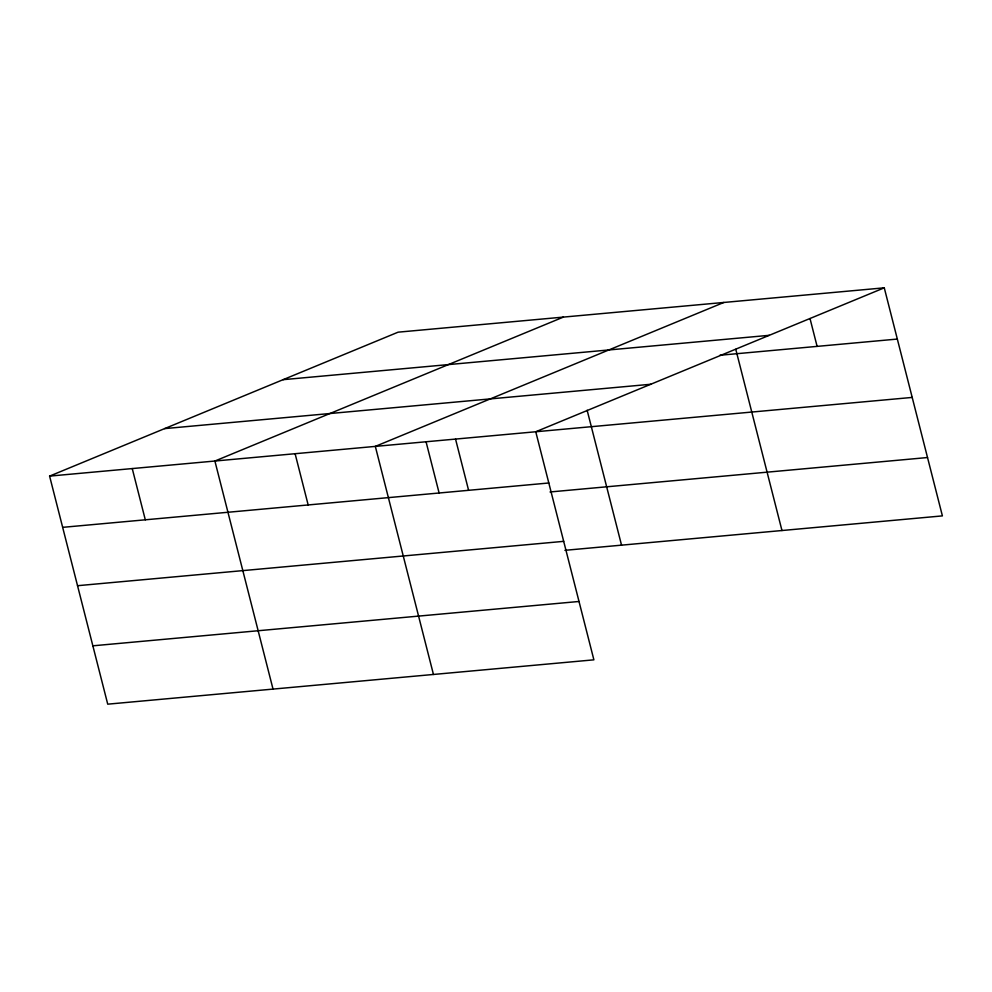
<?xml version="1.0" encoding="UTF-8"?>
<svg xmlns="http://www.w3.org/2000/svg" width="992" height="992" viewBox="0 0 992 992"><rect width="100%" height="100%" fill="white"/><g stroke="black" fill="none" stroke-linecap="round" stroke-linejoin="round"><path stroke-width="1.49" d="M884.269 287.829L535.754 431.756L593.886 659.829L107.731 704.171L49.6 476.11L398.114 332.171L884.269 287.829L942.4 515.89L564.907 550.324M563.406 317.093L214.892 461.032L273.023 689.093M723.838 302.461L375.323 446.388L433.454 674.461M283.104 379.676L769.259 335.321M719.932 355.248L897.326 339.066M164.61 428.606L650.764 384.264M49.6 476.11L912.206 397.42M62.657 527.347L548.812 482.992M550.039 491.97L927.52 457.535M77.537 585.702L563.692 541.347M92.864 645.817L579.018 601.474M810.018 318.568L817.11 346.382M735.779 349.308L781.969 530.534M587.14 410.229L621.538 545.166M455.539 439.072L468.596 490.308M426.052 441.762L439.134 493.086M295.108 453.716L308.165 504.953M132.246 468.571L145.303 519.808"/></g></svg>
